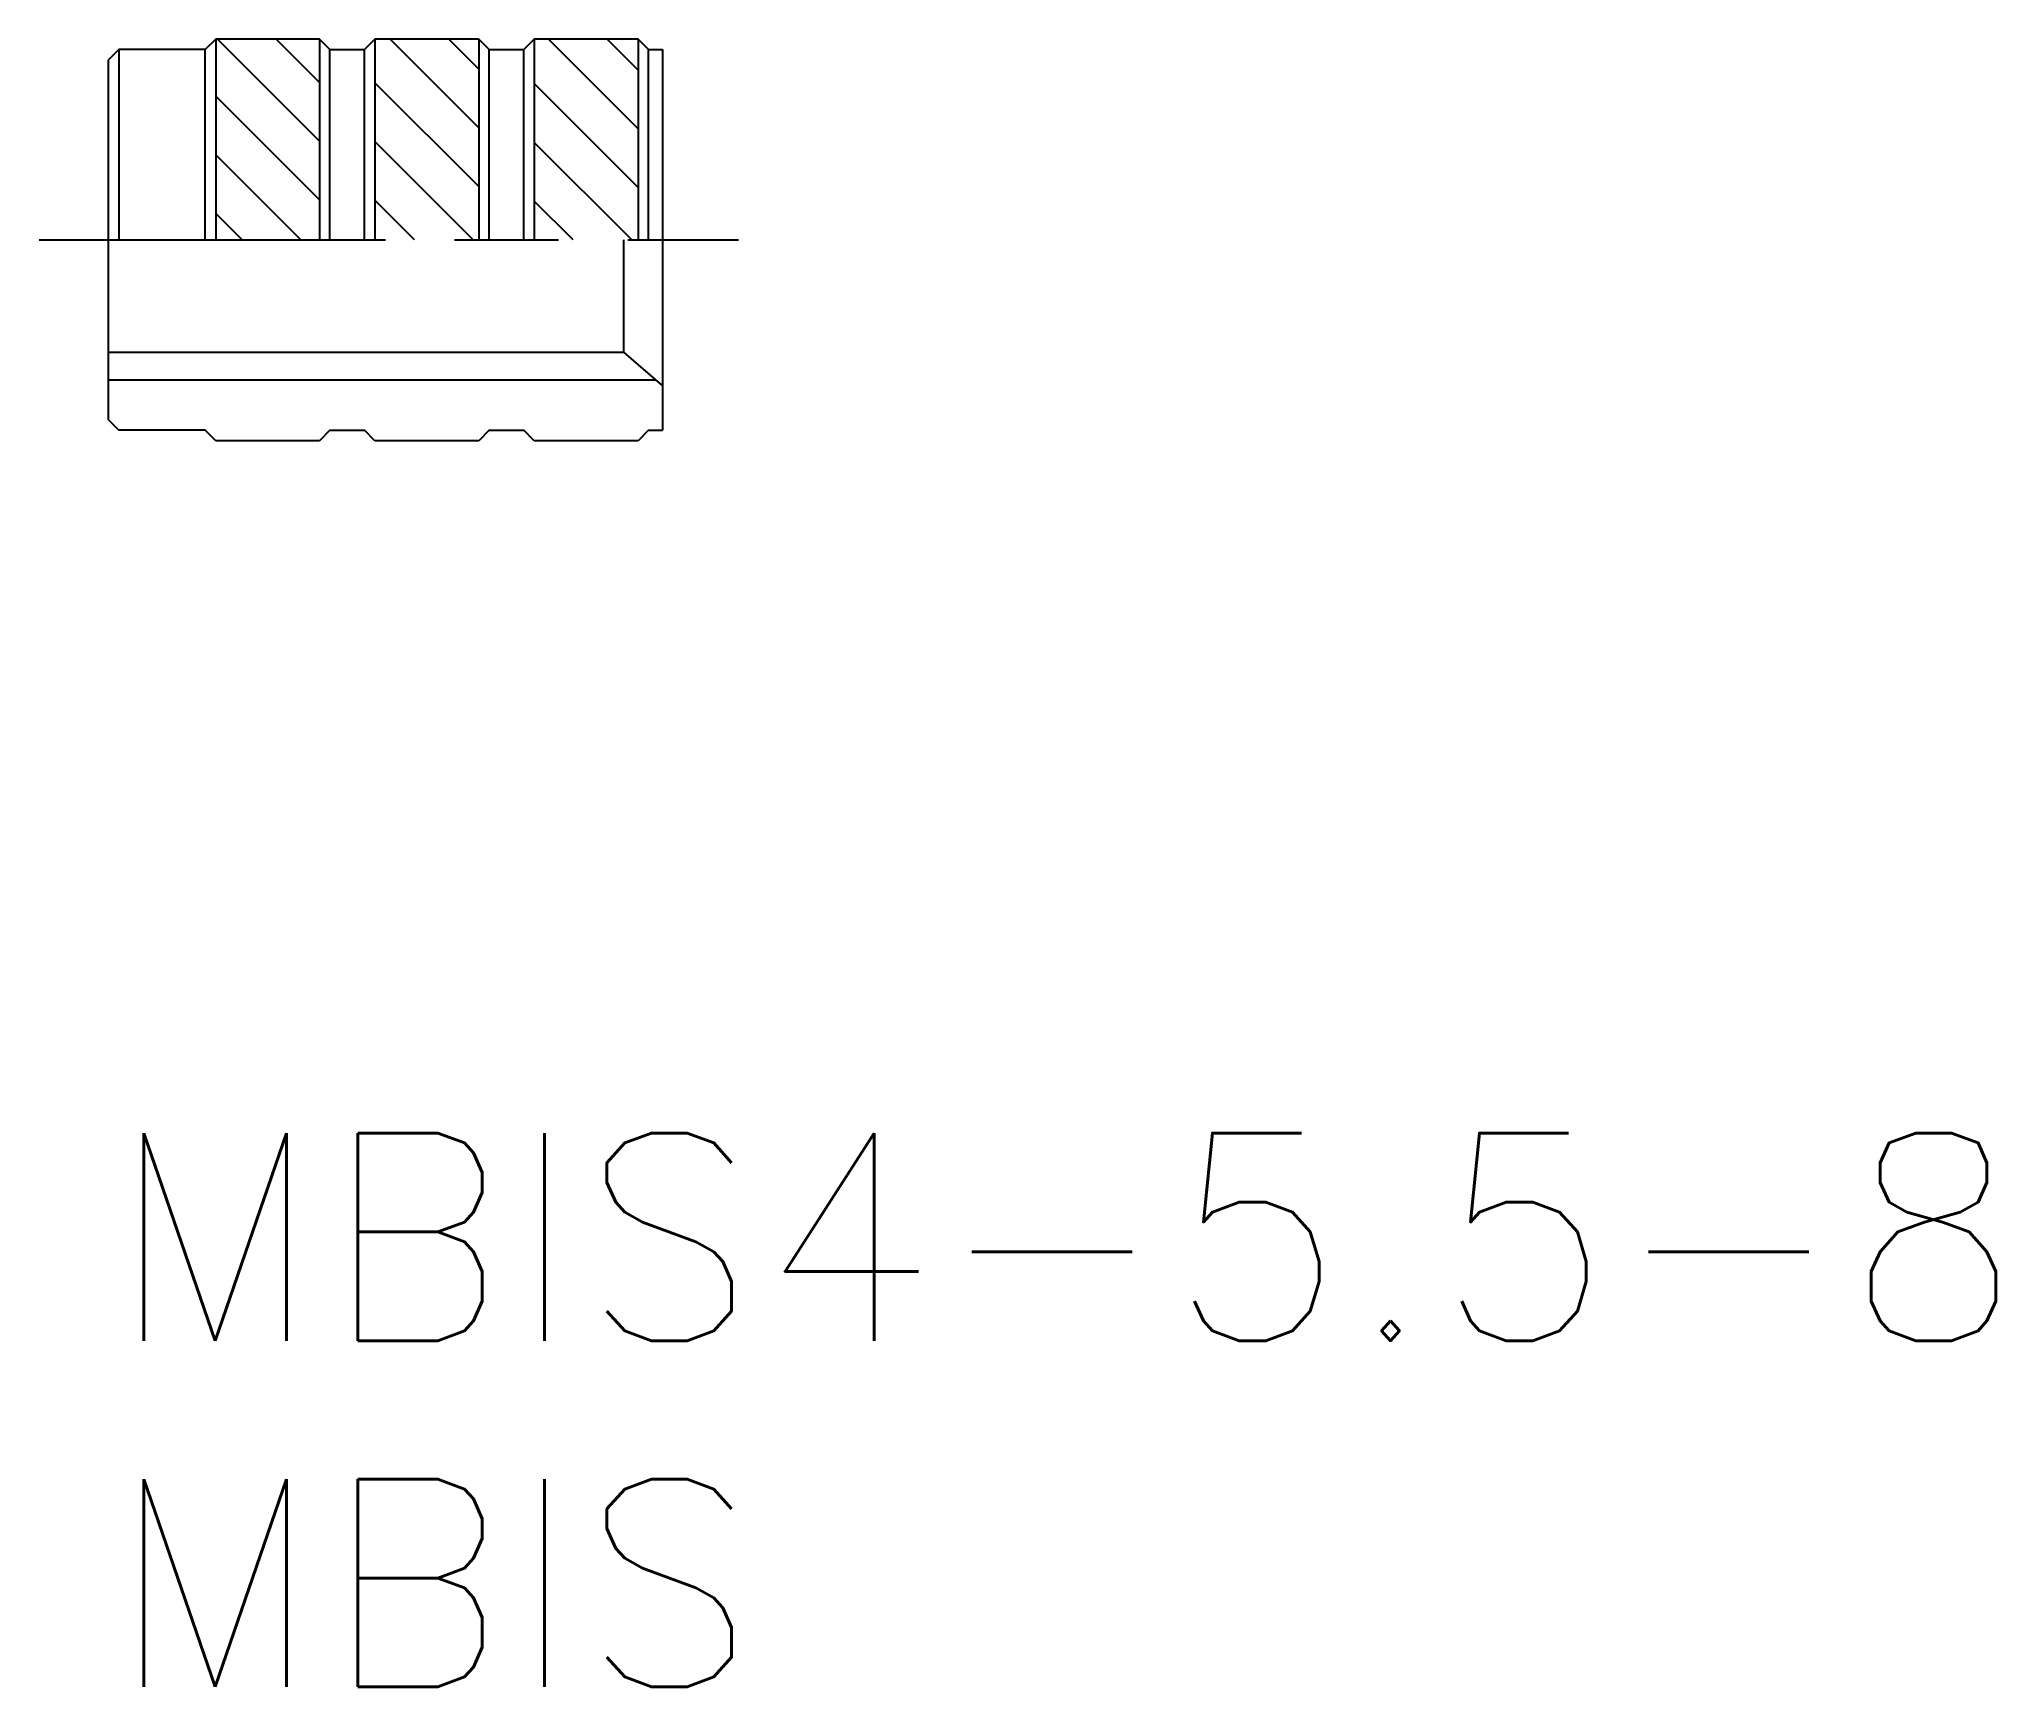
# Model space of a CAD drawing. Extents: x -1 to 27.3, y -8 to 15.8.
import ezdxf

# ---------------------------------------------------------------- set-up
doc = ezdxf.new("R2010")
doc.units = 0
doc.header["$LTSCALE"] = 0.5
doc.linetypes.add('CENTER', pattern=[50.8, 31.75, -6.35, 6.35, -6.35])
doc.linetypes.add('DASHDOT', pattern=[17, 10, -2, 3, -2])
for name, color, linetype in [('MSM_CENTER', 1, 'CENTER'), ('MSM_CONTINUOUS', 7, 'CONTINUOUS'), ('MSM_NARROW', 5, 'CONTINUOUS'), ('MSM_PART_NUMBER', 7, 'CONTINUOUS')]:
    doc.layers.add(name, color=color, linetype=linetype)
doc.styles.get("Standard").update_dxf_attribs({"font": 'txt.shx', "height": 3, "bigfont": 'bigfont.shx'})

msp = doc.modelspace()

# ---------------------------------------------------------------- linework, layer by layer
at = {"layer": 'MSM_CENTER', "linetype": 'DASHDOT'}
msp.add_line((-1, 12.9), (9.1, 12.9), dxfattribs=at)
at = {"layer": 'MSM_CONTINUOUS'}
for p, q in [((0.15, 15.65), (0, 15.5)), ((1.4, 15.65), (0.15, 15.65)), ((0.15, 15.65), (0.15, 12.9)), ((1.55, 15.8), (1.4, 15.65)), ((1.4, 12.9), (1.4, 15.65)), ((3.05, 15.8), (1.55, 15.8)), ((1.55, 15.8), (1.55, 12.9)), ((3.05, 14.327), (1.577, 15.8)), ((2.425, 15.8), (3.05, 15.175)), ((3.2, 15.65), (3.05, 15.8)), ((3.05, 15.8), (3.05, 12.9)), ((3.2, 15.65), (3.7, 15.65)), ((3.2, 12.9), (3.2, 15.65)), ((3.85, 15.8), (3.7, 15.65)), ((3.7, 12.9), (3.7, 15.65)), ((5.35, 15.8), (3.85, 15.8)), ((3.85, 15.8), (3.85, 12.9)), ((5.35, 14.517), (4.067, 15.8)), ((5.35, 15.366), (4.916, 15.8)), ((5.5, 15.65), (5.35, 15.8)), ((5.35, 15.8), (5.35, 12.9)), ((5.5, 15.65), (6, 15.65)), ((5.5, 12.9), (5.5, 15.65)), ((6.15, 15.8), (6, 15.65)), ((6, 12.9), (6, 15.65)), ((7.65, 15.8), (6.15, 15.8)), ((6.15, 15.8), (6.15, 12.9)), ((7.65, 14.506), (6.356, 15.8)), ((7.65, 15.354), (7.204, 15.8)), ((7.8, 15.65), (7.65, 15.8)), ((7.65, 15.8), (7.65, 12.9)), ((7.8, 15.65), (8, 15.65)), ((7.8, 12.9), (7.8, 15.65)), ((8, 15.65), (8, 10.15)), ((0, 10.3), (0, 15.5)), ((3.05, 13.478), (1.55, 14.978)), ((5.35, 13.669), (3.85, 15.169)), ((7.65, 13.657), (6.15, 15.157)), ((2.78, 12.9), (1.55, 14.13)), ((5.27, 12.9), (3.85, 14.32)), ((7.559, 12.9), (6.15, 14.309)), ((1.931, 12.9), (1.55, 13.281)), ((4.422, 12.9), (3.85, 13.472)), ((6.71, 12.9), (6.15, 13.46)), ((7.438, 12.9), (7.438, 11.279)), ((0, 11.279), (7.438, 11.279)), ((7.438, 11.279), (8, 10.79)), ((0.15, 10.15), (0, 10.3)), ((1.4, 10.15), (0.15, 10.15)), ((1.55, 10), (1.4, 10.15)), ((3.05, 10), (1.55, 10)), ((3.2, 10.15), (3.05, 10)), ((3.2, 10.15), (3.7, 10.15)), ((3.85, 10), (3.7, 10.15)), ((5.35, 10), (3.85, 10)), ((5.5, 10.15), (5.35, 10)), ((5.5, 10.15), (6, 10.15)), ((6.15, 10), (6, 10.15)), ((7.65, 10), (6.15, 10)), ((7.8, 10.15), (7.65, 10)), ((7.8, 10.15), (8, 10.15))]:
    msp.add_line(p, q, dxfattribs=at)
at = {"layer": 'MSM_NARROW', "linetype": 'CONTINUOUS'}
msp.add_line((0, 10.881), (7.896, 10.881), dxfattribs=at)

# ---------------------------------------------------------------- texts
at = {"layer": 'MSM_PART_NUMBER'}
for s, p in [('MBIS4-5.5-8', (0, -3)), ('MBIS', (0, -8))]:
    msp.add_text(s, height=3, dxfattribs=at).set_placement(p)

doc.saveas('drawing.dxf')
